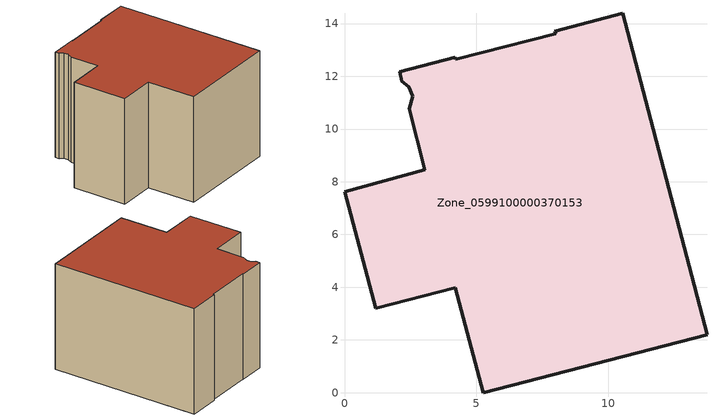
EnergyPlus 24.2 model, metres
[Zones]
Zone_0599100000370153
 floor ground (C_G): 5.27,0 4.21,3.98 1.18,3.19 0,7.62 3.05,8.45 2.45,10.78 2.6,11.25 2.44,11.61 2.18,11.81 2.09,12.17 4.2,12.72 4.22,12.65 8.01,13.62 7.98,13.71 10.55,14.39 13.75,2.2 z0
 wall outside (C_F): 4.21,3.98 5.27,0 13.75,2.2 10.55,14.39 7.98,13.71 8.01,13.62 4.22,12.65 4.2,12.72 2.09,12.17 2.18,11.81 2.44,11.61 2.6,11.25 2.45,10.78 3.05,8.45 0,7.62 1.18,3.19 4.21,3.98 z0:8.98
 roof outside (C_R): 2.44,11.61 2.6,11.25 2.45,10.78 3.05,8.45 0,7.62 1.18,3.19 4.21,3.98 5.27,0 13.75,2.2 10.55,14.39 7.98,13.71 8.01,13.62 4.22,12.65 4.2,12.72 2.09,12.17 2.18,11.81 z8.98
[BUILDING]
Pand.0599100000370153: North Axis=0; Terrain=City; Loads Convergence Tolerance Value=0.04; Temperature Convergence Tolerance Value=0.4; Solar Distribution=FullExterior; Maximum Number of Warmup Days=25; Minimum Number of Warmup Days=1
[Site:Location]
Rotterdam.The.Hague.AP_ZH_NLD Design_Conditions: Latitude=51.96; Longitude=4.45; Time Zone=1; Elevation=-4.5
[SITE:GROUNDTEMPERATURE:BUILDINGSURFACE]
18, 18, 18, 18, 18, 18, 18, 18, 18, 18, 18, 18
[MATERIAL] Thermal Absorptance=0.9; Solar Absorptance=0.7; Visible Absorptance=0.7
Name | Roughness | Thickness | Conductivity | Density | Specific Heat
G.D.1992-2005 | MediumSmooth | 0.15 | 0.06 | 540 | 1210
F.D.1992-2005 | Rough | 0.3 | 0.12 | 1920 | 840
R.D.1992-2005 | MediumRough | 0.2 | 0.08 | 1500 | 1000
[CONSTRUCTION]
C_G: G.D.1992-2005
C_F: F.D.1992-2005
C_R: R.D.1992-2005
[ZONE]
Zone_0599100000370153: Type=1; Multiplier=1; Ceiling Height=Autocalculate; Volume=Autocalculate; Floor Area=autocalculate; Part of Total Floor Area=Yes
[ZONEINFILTRATION:DESIGNFLOWRATE]
Infil_Zone_0599100000370153: Zone or ZoneList or Space or SpaceList=Zone_0599100000370153; Schedule=AlwaysOn; Design Flow Rate Calculation Method=Flow/Area; Flow Rate per Floor Area=0.0021; Constant Term Coefficient=1; Temperature Term Coefficient=0; Velocity Term Coefficient=0; Velocity Squared Term Coefficient=0
[HVACTEMPLATE:ZONE:IDEALLOADSAIRSYSTEM]
Zone_0599100000370153: Maximum Heating Supply Air Temperature=50; Minimum Cooling Supply Air Temperature=13; Maximum Heating Supply Air Humidity Ratio=0.0156; Minimum Cooling Supply Air Humidity Ratio=0.0077; Heating Limit=NoLimit; Cooling Limit=NoLimit; Dehumidification Control Type=ConstantSensibleHeatRatio; Cooling Sensible Heat Ratio=0.7; Dehumidification Setpoint=60; Humidification Control Type=None; Humidification Setpoint=30; Outdoor Air Method=None; Outdoor Air Flow Rate per Person=0.00944; Outdoor Air Flow Rate per Zone Floor Area=0; Outdoor Air Flow Rate per Zone=0; Demand Controlled Ventilation Type=None; Outdoor Air Economizer Type=NoEconomizer; Heat Recovery Type=None; Sensible Heat Recovery Effectiveness=0.7; Latent Heat Recovery Effectiveness=0.65
[ZONECONTROL:THERMOSTAT]
ThermostatControl_Zone_0599100000370153: Zone or ZoneList=Zone_0599100000370153; Control Type Schedule=DualSetpointControlType; Control 1=Thermostat_Zone_0599100000370153; Temperature Difference Between Cutout And Setpoint=0
[THERMOSTATSETPOINT:DUALSETPOINT]
Thermostat_Zone_0599100000370153: Heating Setpoint Temperature Schedule=HeatingSetpoint_Zone_0599100000370153; Cooling Setpoint Temperature Schedule=CoolingSetpoint_Zone_0599100000370153
[SCHEDULE:COMPACT]
HeatingSetpoint_Zone_0599100000370153: Through: 12/31, For: AllDays, Until: 24:00, 21
CoolingSetpoint_Zone_0599100000370153: Through: 12/31, For: AllDays, Until: 24:00, 24
DualSetpointControlType: Through: 12/31, For: AllDays, Until: 24:00, 4
AlwaysOn: Through: 12/31, For: AllDays, Until: 24:00, 1
